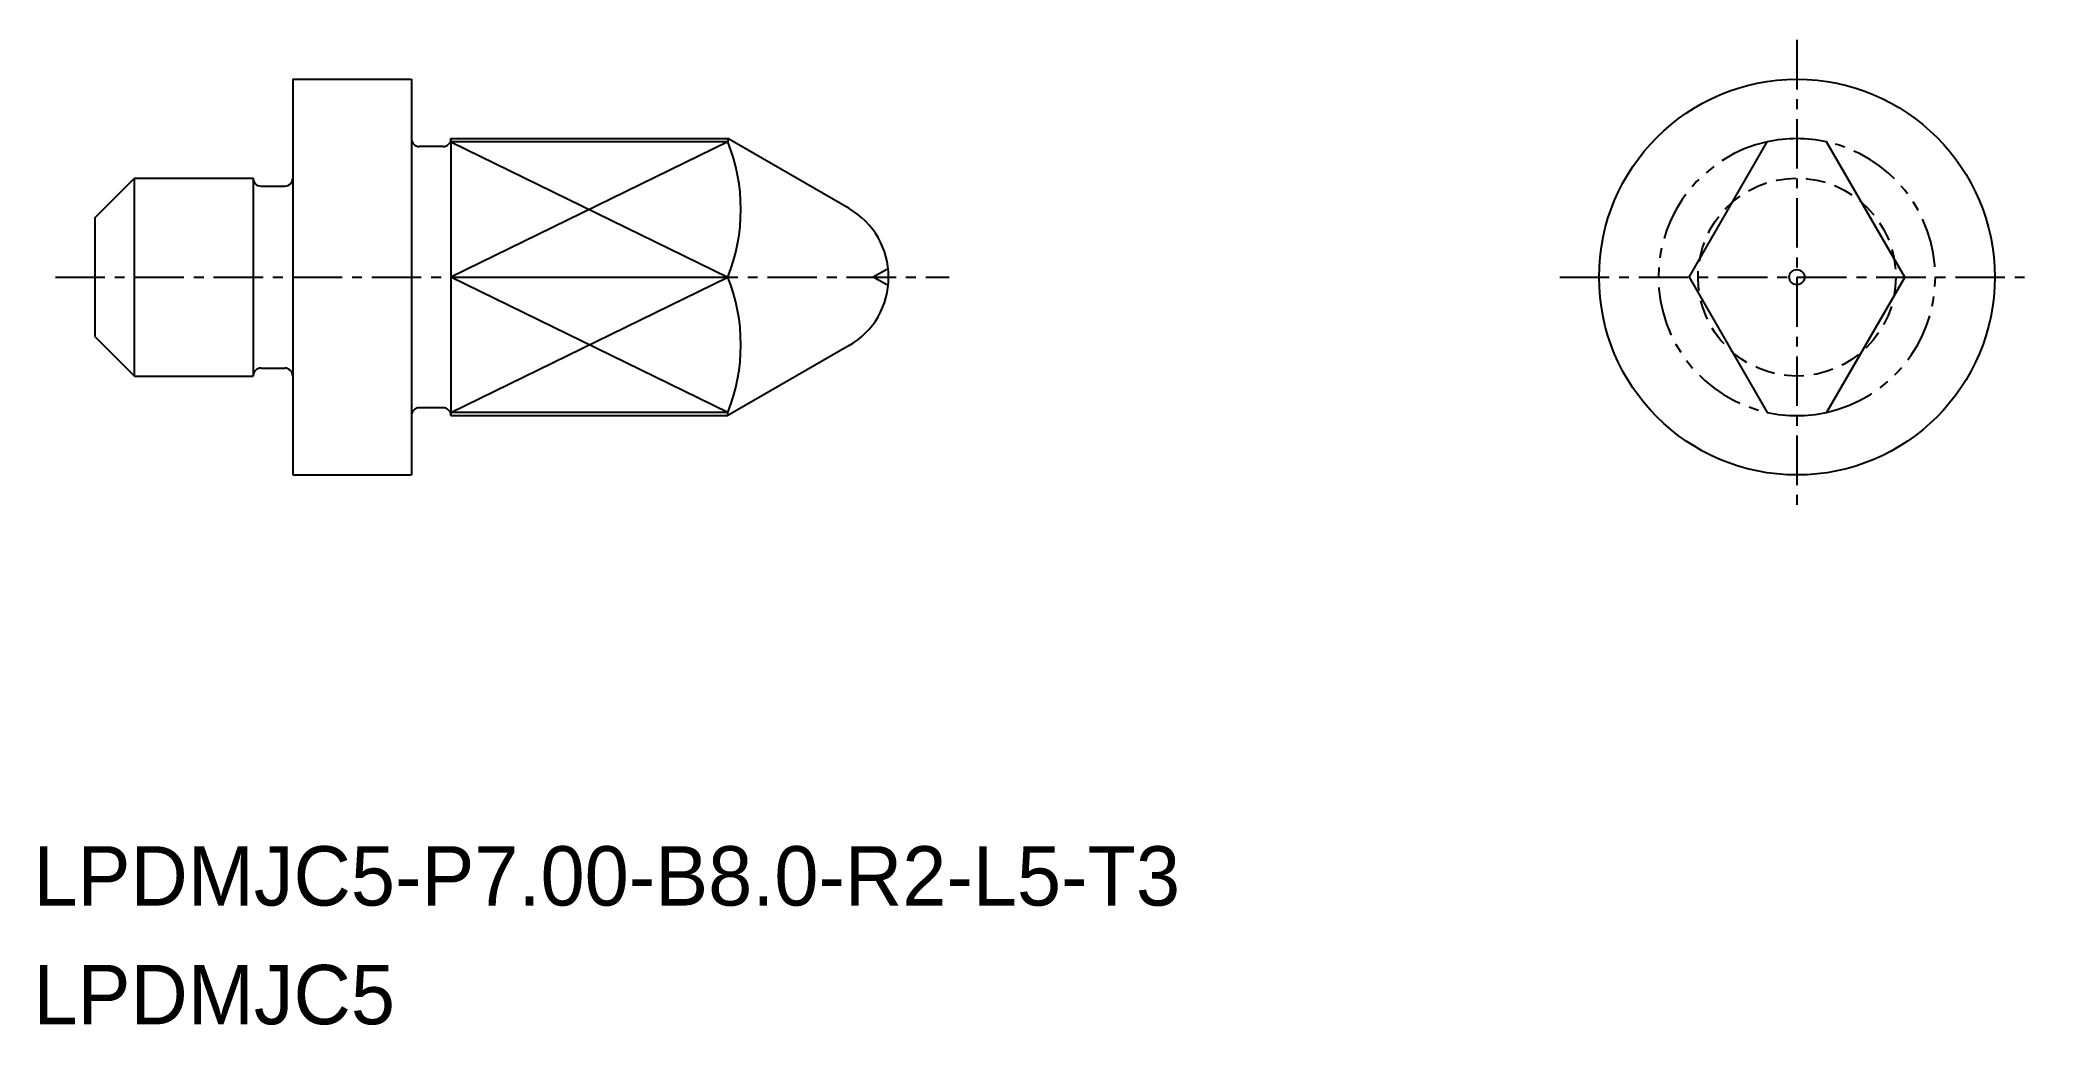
# Model space of a CAD drawing. Extents: x -1563 to -1512.6, y -597.6 to -572.7.
import ezdxf

# ---------------------------------------------------------------- set-up
doc = ezdxf.new("R2010")
doc.units = 0
for name, pattern in [('CENTER', [2, 1.25, -0.25, 0.25, -0.25]), ('DASHED', [0.75, 0.5, -0.25]), ('PHANTOM', [2.5, 1.25, -0.25, 0.25, -0.25, 0.25, -0.25])]:
    doc.linetypes.add(name, pattern=pattern)
doc.layers.get('0').update_dxf_attribs({"linetype": 'CONTINUOUS'})
doc.layers.add('CENTER', color=1, linetype='CENTER')

msp = doc.modelspace()

# ---------------------------------------------------------------- linework, layer by layer
at = {"color": 7, "linetype": 'CONTINUOUS'}
for p, q in [((-1556.597, -573.698), (-1556.597, -583.698)), ((-1556.597, -573.698), (-1553.597, -573.698)), ((-1552.797, -575.398), (-1553.397, -575.398)), ((-1552.597, -575.198), (-1545.597, -575.198)), ((-1552.597, -575.198), (-1552.597, -582.198)), ((-1521.301, -578.698), (-1519.328, -575.279)), ((-1515.854, -578.698), (-1517.828, -575.279)), ((-1561.597, -577.198), (-1560.597, -576.198)), ((-1560.597, -576.198), (-1557.597, -576.198)), ((-1560.597, -581.198), (-1560.597, -576.198)), ((-1557.597, -576.198), (-1557.597, -581.198)), ((-1557.397, -576.398), (-1556.797, -576.398)), ((-1561.597, -577.198), (-1561.597, -580.198)), ((-1552.597, -578.698), (-1545.597, -578.698)), ((-1521.301, -578.698), (-1519.328, -582.116)), ((-1515.854, -578.698), (-1517.828, -582.116)), ((-1561.597, -580.198), (-1560.597, -581.198)), ((-1557.397, -580.998), (-1556.797, -580.998)), ((-1560.597, -581.198), (-1557.597, -581.198)), ((-1552.797, -581.998), (-1553.397, -581.998)), ((-1552.597, -582.198), (-1545.597, -582.198)), ((-1556.597, -583.698), (-1553.597, -583.698))]:
    msp.add_line(p, q, dxfattribs=at)
at = {"linetype": 'CONTINUOUS'}
for p, q in [((-1553.597, -573.698), (-1553.597, -583.698)), ((-1545.597, -575.279), (-1552.597, -575.279)), ((-1542.535, -576.965), (-1545.597, -575.198)), ((-1545.597, -575.198), (-1545.597, -575.279)), ((-1542.535, -580.43), (-1545.597, -582.198)), ((-1545.597, -582.116), (-1552.597, -582.116)), ((-1545.597, -582.198), (-1545.597, -582.116))]:
    msp.add_line(p, q, dxfattribs=at)
at = {"color": 3, "linetype": 'CONTINUOUS'}
for p, q in [((-1545.597, -575.279), (-1552.597, -578.698)), ((-1552.597, -575.279), (-1545.597, -578.698)), ((-1552.597, -582.116), (-1545.597, -578.698)), ((-1545.597, -582.116), (-1552.597, -578.698))]:
    msp.add_line(p, q, dxfattribs=at)
at = {"color": 3}
for p in [(-1541.583, -578.506), (-1541.583, -578.89)]:
    msp.add_line(p, (-1541.922, -578.698), dxfattribs=at)
at = {"linetype": 'CONTINUOUS'}
msp.add_circle((-1518.578, -578.698), 5, dxfattribs=at)
at = {"color": 3, "linetype": 'DASHED'}
msp.add_circle((-1518.578, -578.698), 2.5, dxfattribs=at)
msp.add_circle((-1518.578, -578.698), 0.192)
at = {"color": 7, "linetype": 'CONTINUOUS'}
for centre, start, end in [((-1553.397, -575.198), 180, 270), ((-1552.797, -575.198), 270, 0), ((-1557.397, -576.198), 180, 270), ((-1556.797, -576.198), 270, 0), ((-1557.397, -581.198), 90, 180), ((-1556.797, -581.198), 0, 90), ((-1553.397, -582.198), 90, 180), ((-1552.797, -582.198), 0, 90)]:
    msp.add_arc(centre, 0.2, start, end, dxfattribs=at)
at = {"linetype": 'CONTINUOUS'}
for centre, radius, start, end in [((-1549.899, -576.988), 4.629, 338.3273, 21.6728), ((-1543.535, -578.698), 2, 300, 60), ((-1549.899, -580.407), 4.629, 338.3272, 21.6727)]:
    msp.add_arc(centre, radius, start, end, dxfattribs=at)
at = {"color": 3, "linetype": 'PHANTOM'}
for start, end in [(102.3736, 257.6264), (282.3736, 77.6264)]:
    msp.add_arc((-1518.578, -578.698), 3.5, start, end, dxfattribs=at)
for start, end in [(77.6264, 102.3736), (257.6264, 282.3736)]:
    msp.add_arc((-1518.578, -578.698), 3.5, start, end)
at = {"layer": 'CENTER', "color": 1, "linetype": 'CENTER'}
for p, q in [((-1518.578, -572.703), (-1518.578, -584.693)), ((-1562.597, -578.698), (-1540.003, -578.698)), ((-1524.573, -578.698), (-1512.583, -578.698))]:
    msp.add_line(p, q, dxfattribs=at)

# ---------------------------------------------------------------- texts
for s, p in [('LPDMJC5-P7.00-B8.0-R2-L5-T3', (-1563.152, -594.58)), ('LPDMJC5', (-1563.152, -597.58))]:
    msp.add_text(s, height=1.5).set_placement(p)

doc.saveas('drawing.dxf')
